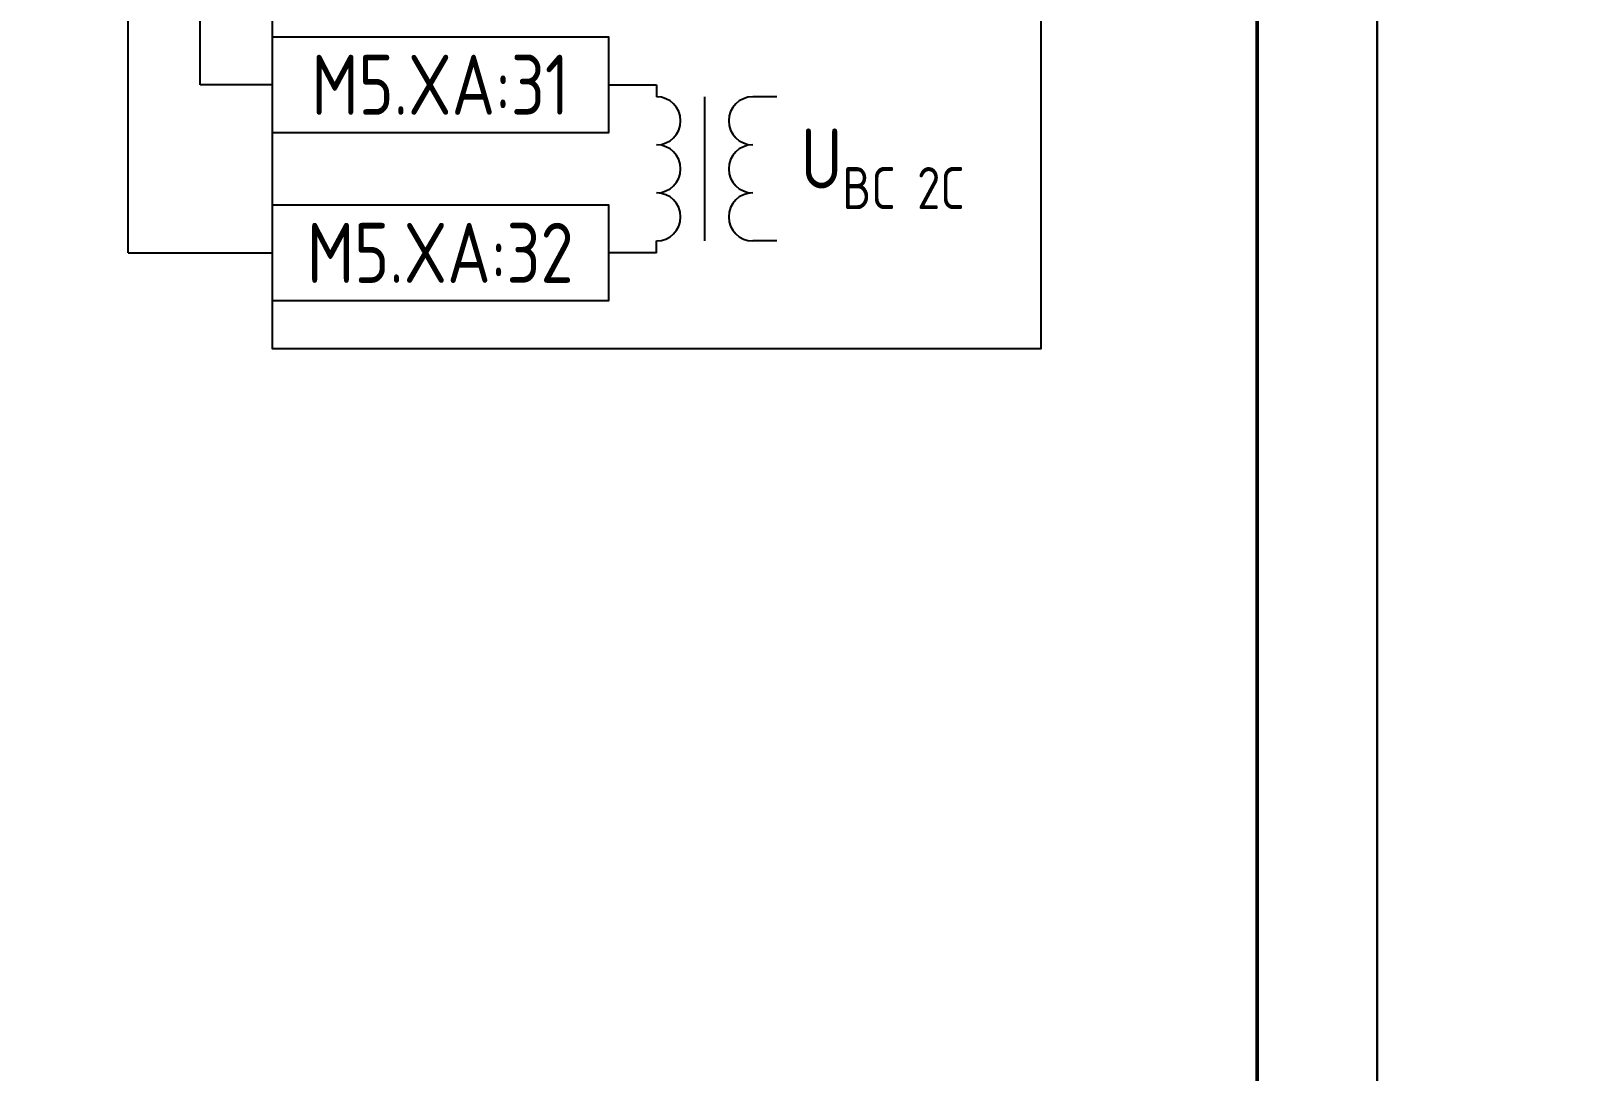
# Model space of a CAD drawing. Header units: millimetres. Extents: x -840 to 2694, y 0 to 584.
# Drawn here: x 363.9 to 428, y 60.9 to 104.2 of the extents above; entities that cross this region are included whole.
import ezdxf

# ---------------------------------------------------------------- set-up
doc = ezdxf.new("R2010")
doc.units = ezdxf.units.MM
doc.styles.add('Gost_type_A', font='GOST_0.TTF')

# ---------------------------------------------------------------- blocks, each defined once
blk = doc.blocks.new('Формат_А3')
blk.add_lwpolyline([(-420, 297), (0, 297), (0, 0), (-420, 0)], close=True)
at = {"lineweight": 50}
blk.add_lwpolyline([(-400, 292), (-5, 292), (-5, 5), (-400, 5)], close=True, dxfattribs=at)

msp = doc.modelspace()

# ---------------------------------------------------------------- linework, layer by layer
for p, q in [((368, 95), (368, 153)), ((371, 102), (371, 109)), ((374, 102), (371, 102)), ((368, 95), (374, 95))]:
    msp.add_line(p, q)
at = {"ltscale": 4}
for p, q in [((388, 102), (390, 102)), ((390, 102), (390, 101.5)), ((390, 102), (390, 101.5)), ((392, 101.5), (392, 97.5)), ((395, 101.5), (394, 101.5)), ((392, 99.5), (392, 95.5)), ((390, 95), (390, 95.5)), ((395, 95.5), (394, 95.5)), ((390, 95), (388, 95))]:
    msp.add_line(p, q, dxfattribs=at)
for points in [[(374, 120), (406, 120), (406, 91), (374, 91)], [(374, 104), (388, 104), (388, 100), (374, 100)], [(374, 97), (388, 97), (388, 93), (374, 93)]]:
    msp.add_lwpolyline(points, close=True)
for centre, start, end in [((390, 100.5), 270, 90), ((394, 100.5), 90, 270), ((394, 100.5), 90, 270), ((390, 98.5), 270, 90), ((394, 98.5), 90, 270), ((394, 98.5), 90, 270), ((390, 96.5), 270, 90), ((394, 96.5), 90, 270)]:
    msp.add_arc(centre, 1, start, end, dxfattribs=at)

# ---------------------------------------------------------------- block references
at = {"color": 1}
msp.add_blockref('Формат_А3', (420, -0.12), dxfattribs=at)
msp.add_blockref('Формат_А3', (840, -0.12))

# ---------------------------------------------------------------- texts
at = {"char_height": 2.5, "style": 'Gost_type_A'}
for s, insert, width, attachment_point in [('M5.XA:31', (380.991, 102), 14.01796, 5), ('\\A1;U{\\H0.7x;\\S^ BC 2C;}', (396, 98.5), 12, 4), ('M5.XA:32', (380.991, 95), 14.01796, 5)]:
    msp.add_mtext(s, dxfattribs=dict(at, insert=insert, width=width, attachment_point=attachment_point))

doc.saveas('drawing.dxf')
